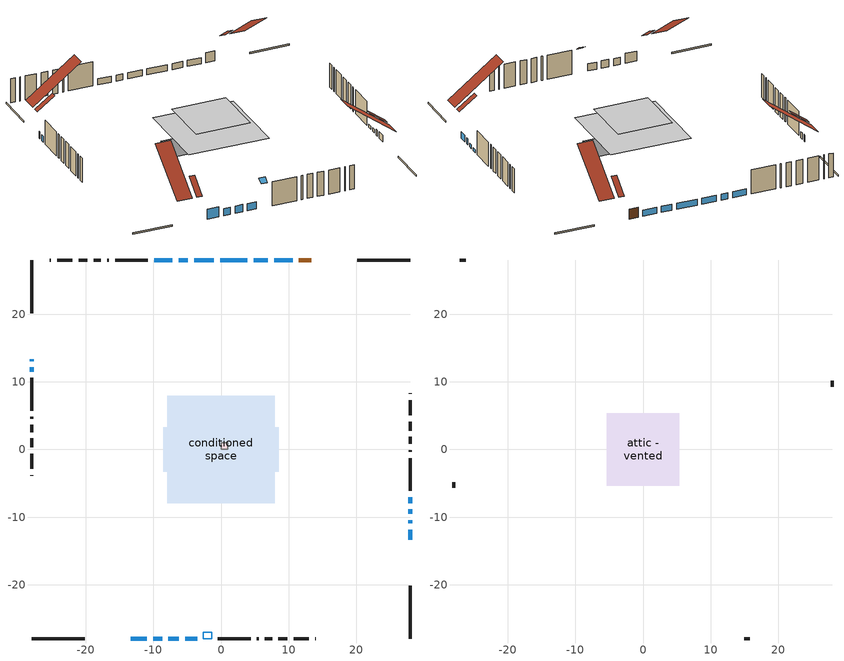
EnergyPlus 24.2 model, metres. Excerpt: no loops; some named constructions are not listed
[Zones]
conditioned space
 floor outside (Floor1 construction): -3.13,-3.13 -3.13,3.13 3.13,3.13 3.13,-3.13 z0
 floor adiabatic (AdiabaticFloorConstruction): -7.92,-7.92 -7.92,7.92 7.92,7.92 7.92,-7.92 z2.44
 floor foundation (Slab1 construction): -8.5,-3.31 -8.5,3.31 8.5,3.31 8.5,-3.31 z0
 wall outside (RimJoist1 construction): 28.01,28.01 20.17,28.01 / -28.01,-28.01 -20.17,-28.01 / -28.01,28.01 -28.01,20.17 / 28.01,-28.01 28.01,-20.17 z0:0.3
 wall outside (AdiabaticWallConstruction 1): 13.31,28.01 11.5,28.01 z0:2.03
 wall outside (AdiabaticWallConstruction): 28.01,-13.31 28.01,-11.84 z0:1.32; 10.57,28.01 7.84,28.01 / 28.01,-10.91 28.01,-10.44 / 6.91,28.01 4.83,28.01 / 3.9,28.01 -0.15,28.01 / -28.01,12.13 -28.01,11.52 / -1.07,28.01 -3.96,28.01 / -4.89,28.01 -6.26,28.01 / -7.18,28.01 -9.88,28.01 z0:1.22; -13.31,-28.01 -10.95,-28.01 z0:1.98; -10.02,-28.01 -8.7,-28.01 / -5.32,-28.01 -3.54,-28.01 z0:1.42; -28.01,13.31 -28.01,13.05 z0:1.37; -7.77,-28.01 -6.24,-28.01 z0:1.47; 28.01,-9.52 28.01,-8.85 z0:0.71; 28.01,-7.92 28.01,-7.06 z0:0.56
 wall outside (Wall1 construction): -10.81,28.01 -15.66,28.01 / -0.46,-28.01 4.39,-28.01 / -28.01,10.59 -28.01,5.74 / 28.01,-6.13 28.01,-1.28 z0:4.88
 wall outside (Wall2 construction): -16.59,28.01 -16.84,28.01 / 5.32,-28.01 5.57,-28.01 / -28.01,4.81 -28.01,4.56 / 28.01,-0.35 28.01,-0.1 z0:4.88
 wall outside (Wall3 construction): -17.77,28.01 -18.81,28.01 / 6.5,-28.01 7.55,-28.01 / -28.01,3.63 -28.01,2.58 / 28.01,0.83 28.01,1.88 z0:4.88
 wall outside (Wall4 construction): -19.74,28.01 -21.06,28.01 / 8.47,-28.01 9.79,-28.01 / -28.01,1.65 -28.01,0.33 / 28.01,2.8 28.01,4.12 z0:4.88
 wall outside (Wall5 construction): -21.99,28.01 -24.24,28.01 / 10.72,-28.01 12.97,-28.01 / -28.01,-0.6 -28.01,-2.85 / 28.01,5.05 28.01,7.3 z0:4.88
 wall outside (Wall6 construction): -25.17,28.01 -25.28,28.01 / 13.9,-28.01 14.02,-28.01 / -28.01,-3.77 -28.01,-3.89 / 28.01,8.23 28.01,8.35 z0:4.88
 window (WindowConstruction): 28.01,-13.31 28.01,-11.84 z0:1.32
 window (WindowConstruction 6): 10.57,28.01 7.84,28.01 z0:1.22
 window (WindowConstruction 7): -13.31,-28.01 -10.95,-28.01 z0:1.98
 window (WindowConstruction 8): -10.02,-28.01 -8.7,-28.01 z0:1.42
 window (WindowConstruction 9): -28.01,13.31 -28.01,13.06 z0:1.37
 window (WindowConstruction 10): 28.01,-10.91 28.01,-10.44 z0:1.22
 window (WindowConstruction 11): -7.77,-28.01 -6.24,-28.01 z0:1.47
 window (WindowConstruction 12): -5.32,-28.01 -3.54,-28.01 z0:1.42
 window (WindowConstruction 13): 6.91,28.01 4.83,28.01 z0:1.22
 window (WindowConstruction 1): 28.01,-9.51 28.01,-8.85 z0:0.71
 window (WindowConstruction 14): 3.9,28.01 -0.15,28.01 z0:1.22
 window (WindowConstruction 15): -28.01,12.13 -28.01,11.52 z0:1.22
 window (WindowConstruction 2): 28.01,-7.92 28.01,-7.06 z0:0.56
 window (WindowConstruction 3): -1.07,28.01 -3.96,28.01 z0:1.22
 window (WindowConstruction 4): -4.89,28.01 -6.25,28.01 z0:1.22
 window (WindowConstruction 5): -7.18,28.01 -9.88,28.01 z0:1.22
 door (Door): 13.31,28.01 11.5,28.01 z0:2.03
 ceiling adiabatic (AdiabaticFloorConstruction): 7.92,-7.92 7.92,7.92 -7.92,7.92 -7.92,-7.92 z2.44
 roof outside (Roof2 construction): 14.24,28.01,4.88 14.24,24.57,7.46 15.31,24.57,7.46 15.31,28.01,4.88; -14.24,-28.01,4.88 -14.24,-24.57,7.46 -15.31,-24.57,7.46 -15.31,-28.01,4.88; -28.01,14.24,4.88 -24.57,14.24,7.46 -24.57,15.31,7.46 -28.01,15.31,4.88; 28.01,-14.24,4.88 24.57,-14.24,7.46 24.57,-15.31,7.46 28.01,-15.31,4.88
 roof outside (AdiabaticRoofConstruction): -1.39,-28.01,4.88 -1.39,-27.03,5.61 -2.61,-27.03,5.61 -2.61,-28.01,4.88
 skylight (SkylightConstruction): -1.39,-28.01,4.88 -1.39,-27.03,5.61 -2.61,-27.03,5.61 -2.61,-28.01,4.88
furnace airloop ret air zone
 floor adiabatic (AdiabaticConst): 0,0 0,1 1,1 1,0 z0
 wall adiabatic (AdiabaticConst): 0,1 0,0 1,0 1,1 0,1 z0:1
 ceiling adiabatic (AdiabaticConst): 1,0 1,1 0,1 0,0 z1
attic - vented
 floor to conditioned space (Floor2 construction Reversed): -5.36,-5.36 -5.36,5.36 5.36,5.36 5.36,-5.36 z4.88
 wall outside (Wall7 construction): -26.21,28.01 -27.08,28.01 / 14.95,-28.01 15.81,-28.01 / -28.01,-4.82 -28.01,-5.69 / 28.01,9.28 28.01,10.14 z0:4.88
 roof outside (Roof1 construction): 16.24,28.01,4.88 16.24,18.41,12.07 19.24,18.41,12.07 19.24,28.01,4.88; -16.24,-28.01,4.88 -16.24,-18.41,12.07 -19.24,-18.41,12.07 -19.24,-28.01,4.88; -28.01,16.24,4.88 -18.41,16.24,12.07 -18.41,19.24,12.07 -28.01,19.24,4.88; 28.01,-16.24,4.88 18.41,-16.24,12.07 18.41,-19.24,12.07 28.01,-19.24,4.88
[Schedule:Day:Interval]
clothes dryer exhaust 0 schedule day: No, 01:00, 0.123457, 02:00, 0.0740741, 03:00, 0.0493827, 04:00, 0.0246914, 05:00, 0.0493827, 06:00, 0.0740741, 07:00, 0.197531, 08:00, 0.395062, 09:00, 0.592593, 10:00, 0.839506, 11:00, 0.962963, 12:00, 1, 13:00, 0.91358, 14:00, 0.82716, 15:00, 0.716049, 16:00, 0.753086, 17:00, 0.679012, 18:00, 0.666667, 20:00, 0.62963, 21:00, 0.641975, 22:00, 0.666667, 23:00, 0.54321, 24:00, 0.296296
clothes dryer exhaust 0 schedule default day; cooling season schedule day; cooling season schedule day 2; cooling season schedule default day; exterior lighting schedule default day; natural vent schedule default day: No, 24:00, 0
cooling season schedule day 1: No, 24:00, 1
exterior lighting schedule day 10: No, 01:00, 0.552381, 03:00, 0.510952, 05:00, 0.483333, 06:00, 0.538571, 07:00, 0.607619, 08:00, 0.56619, 09:00, 0.428095, 10:00, 0.345238, 12:00, 0.331429, 13:00, 0.345238, 14:00, 0.386667, 15:00, 0.414286, 16:00, 0.483333, 17:00, 0.607619, 18:00, 0.773333, 19:00, 0.88381, 20:00, 0.939048, 21:00, 0.966667, 22:00, 0.897619, 23:00, 0.773333, 24:00, 0.649048
exterior lighting schedule day 11: No, 01:00, 0.571429, 03:00, 0.528571, 05:00, 0.5, 06:00, 0.557143, 07:00, 0.628571, 08:00, 0.585714, 09:00, 0.442857, 10:00, 0.357143, 12:00, 0.342857, 13:00, 0.357143, 14:00, 0.4, 15:00, 0.428571, 16:00, 0.5, 17:00, 0.628571, 18:00, 0.8, 19:00, 0.914286, 20:00, 0.971429, 21:00, 1, 22:00, 0.928571, 23:00, 0.8, 24:00, 0.671429
exterior lighting schedule day 7: No, 01:00, 0.419048, 03:00, 0.387619, 05:00, 0.366667, 06:00, 0.408571, 07:00, 0.460952, 08:00, 0.429524, 09:00, 0.324762, 10:00, 0.261905, 12:00, 0.251429, 13:00, 0.261905, 14:00, 0.293333, 15:00, 0.314286, 16:00, 0.366667, 17:00, 0.460952, 18:00, 0.586667, 19:00, 0.670476, 20:00, 0.712381, 21:00, 0.733333, 22:00, 0.680952, 23:00, 0.586667, 24:00, 0.492381
exterior lighting schedule day 8: No, 01:00, 0.466667, 03:00, 0.431667, 05:00, 0.408333, 06:00, 0.455, 07:00, 0.513333, 08:00, 0.478333, 09:00, 0.361667, 10:00, 0.291667, 12:00, 0.28, 13:00, 0.291667, 14:00, 0.326667, 15:00, 0.35, 16:00, 0.408333, 17:00, 0.513333, 18:00, 0.653333, 19:00, 0.746667, 20:00, 0.793333, 21:00, 0.816667, 22:00, 0.758333, 23:00, 0.653333, 24:00, 0.548333
exterior lighting schedule day 9: No, 01:00, 0.509524, 03:00, 0.47131, 05:00, 0.445833, 06:00, 0.496786, 07:00, 0.560476, 08:00, 0.522262, 09:00, 0.394881, 10:00, 0.318452, 12:00, 0.305714, 13:00, 0.318452, 14:00, 0.356667, 15:00, 0.382143, 16:00, 0.445833, 17:00, 0.560476, 18:00, 0.713333, 19:00, 0.815238, 20:00, 0.86619, 21:00, 0.891667, 22:00, 0.827976, 23:00, 0.713333, 24:00, 0.59869
[Schedule:Week:Daily]
clothes dryer exhaust 0 schedule Week Rule - Jan1-Dec31: clothes dryer exhaust 0 schedule day, clothes dryer exhaust 0 schedule day, clothes dryer exhaust 0 schedule day, clothes dryer exhaust 0 schedule day, clothes dryer exhaust 0 schedule day, clothes dryer exhaust 0 schedule day, clothes dryer exhaust 0 schedule day, clothes dryer exhaust 0 schedule default day, clothes dryer exhaust 0 schedule default day, clothes dryer exhaust 0 schedule default day, clothes dryer exhaust 0 schedule default day, clothes dryer exhaust 0 schedule default day
cooling season schedule Week Rule - Jan1-May26: cooling season schedule day, cooling season schedule day, cooling season schedule day, cooling season schedule day, cooling season schedule day, cooling season schedule day, cooling season schedule day, cooling season schedule default day, cooling season schedule default day, cooling season schedule default day, cooling season schedule default day, cooling season schedule default day
cooling season schedule Week Rule - May27-Jun2: cooling season schedule day, cooling season schedule day, cooling season schedule day, cooling season schedule day, cooling season schedule day, cooling season schedule day 1, cooling season schedule day 1, cooling season schedule default day, cooling season schedule default day, cooling season schedule default day, cooling season schedule default day, cooling season schedule default day
cooling season schedule Week Rule - Jun3-Aug25: cooling season schedule day 1, cooling season schedule day 1, cooling season schedule day 1, cooling season schedule day 1, cooling season schedule day 1, cooling season schedule day 1, cooling season schedule day 1, cooling season schedule default day, cooling season schedule default day, cooling season schedule default day, cooling season schedule default day, cooling season schedule default day
cooling season schedule Week Rule - Aug26-Sep1: cooling season schedule day 1, cooling season schedule day 1, cooling season schedule day 1, cooling season schedule day 1, cooling season schedule day 1, cooling season schedule day 1, cooling season schedule day 2, cooling season schedule default day, cooling season schedule default day, cooling season schedule default day, cooling season schedule default day, cooling season schedule default day
cooling season schedule Week Rule - Sep2-Dec31: cooling season schedule day 2, cooling season schedule day 2, cooling season schedule day 2, cooling season schedule day 2, cooling season schedule day 2, cooling season schedule day 2, cooling season schedule day 2, cooling season schedule default day, cooling season schedule default day, cooling season schedule default day, cooling season schedule default day, cooling season schedule default day
exterior lighting schedule Week Rule - Aug26-Sep1: exterior lighting schedule day 7, exterior lighting schedule day 7, exterior lighting schedule day 7, exterior lighting schedule day 7, exterior lighting schedule day 7, exterior lighting schedule day 7, exterior lighting schedule day 8, exterior lighting schedule default day, exterior lighting schedule default day, exterior lighting schedule default day, exterior lighting schedule default day, exterior lighting schedule default day
exterior lighting schedule Week Rule - Sep2-Sep29: exterior lighting schedule day 8, exterior lighting schedule day 8, exterior lighting schedule day 8, exterior lighting schedule day 8, exterior lighting schedule day 8, exterior lighting schedule day 8, exterior lighting schedule day 8, exterior lighting schedule default day, exterior lighting schedule default day, exterior lighting schedule default day, exterior lighting schedule default day, exterior lighting schedule default day
exterior lighting schedule Week Rule - Sep30-Oct6: exterior lighting schedule day 8, exterior lighting schedule day 9, exterior lighting schedule day 9, exterior lighting schedule day 9, exterior lighting schedule day 9, exterior lighting schedule day 9, exterior lighting schedule day 9, exterior lighting schedule default day, exterior lighting schedule default day, exterior lighting schedule default day, exterior lighting schedule default day, exterior lighting schedule default day
exterior lighting schedule Week Rule - Oct7-Oct27: exterior lighting schedule day 9, exterior lighting schedule day 9, exterior lighting schedule day 9, exterior lighting schedule day 9, exterior lighting schedule day 9, exterior lighting schedule day 9, exterior lighting schedule day 9, exterior lighting schedule default day, exterior lighting schedule default day, exterior lighting schedule default day, exterior lighting schedule default day, exterior lighting schedule default day
exterior lighting schedule Week Rule - Oct28-Nov3: exterior lighting schedule day 9, exterior lighting schedule day 9, exterior lighting schedule day 9, exterior lighting schedule day 9, exterior lighting schedule day 10, exterior lighting schedule day 10, exterior lighting schedule day 10, exterior lighting schedule default day, exterior lighting schedule default day, exterior lighting schedule default day, exterior lighting schedule default day, exterior lighting schedule default day
exterior lighting schedule Week Rule - Nov4-Nov24: exterior lighting schedule day 10, exterior lighting schedule day 10, exterior lighting schedule day 10, exterior lighting schedule day 10, exterior lighting schedule day 10, exterior lighting schedule day 10, exterior lighting schedule day 10, exterior lighting schedule default day, exterior lighting schedule default day, exterior lighting schedule default day, exterior lighting schedule default day, exterior lighting schedule default day
exterior lighting schedule Week Rule - Nov25-Dec1: exterior lighting schedule day 10, exterior lighting schedule day 10, exterior lighting schedule day 10, exterior lighting schedule day 10, exterior lighting schedule day 10, exterior lighting schedule day 10, exterior lighting schedule day 11, exterior lighting schedule default day, exterior lighting schedule default day, exterior lighting schedule default day, exterior lighting schedule default day, exterior lighting schedule default day
exterior lighting schedule Week Rule - Dec2-Dec31: exterior lighting schedule day 11, exterior lighting schedule day 11, exterior lighting schedule day 11, exterior lighting schedule day 11, exterior lighting schedule day 11, exterior lighting schedule day 11, exterior lighting schedule day 11, exterior lighting schedule default day, exterior lighting schedule default day, exterior lighting schedule default day, exterior lighting schedule default day, exterior lighting schedule default day
natural vent schedule Week Rule - Jan1-Dec31: natural vent schedule default day, natural vent schedule default day, natural vent schedule default day, natural vent schedule default day, natural vent schedule default day, natural vent schedule default day, natural vent schedule default day, natural vent schedule default day, natural vent schedule default day, natural vent schedule default day, natural vent schedule default day, natural vent schedule default day
[Schedule:Year]
clothes dryer exhaust 0 schedule: clothes dryer exhaust 0 schedule Week Rule - Jan1-Dec31, 1, 1, 12, 31
cooling season schedule: cooling season schedule Week Rule - Jan1-May26, 1, 1, 5, 26, cooling season schedule Week Rule - May27-Jun2, 5, 27, 6, 2, cooling season schedule Week Rule - Jun3-Aug25, 6, 3, 8, 25, cooling season schedule Week Rule - Aug26-Sep1, 8, 26, 9, 1, cooling season schedule Week Rule - Sep2-Dec31, 9, 2, 12, 31
natural vent schedule: natural vent schedule Week Rule - Jan1-Dec31, 1, 1, 12, 31
